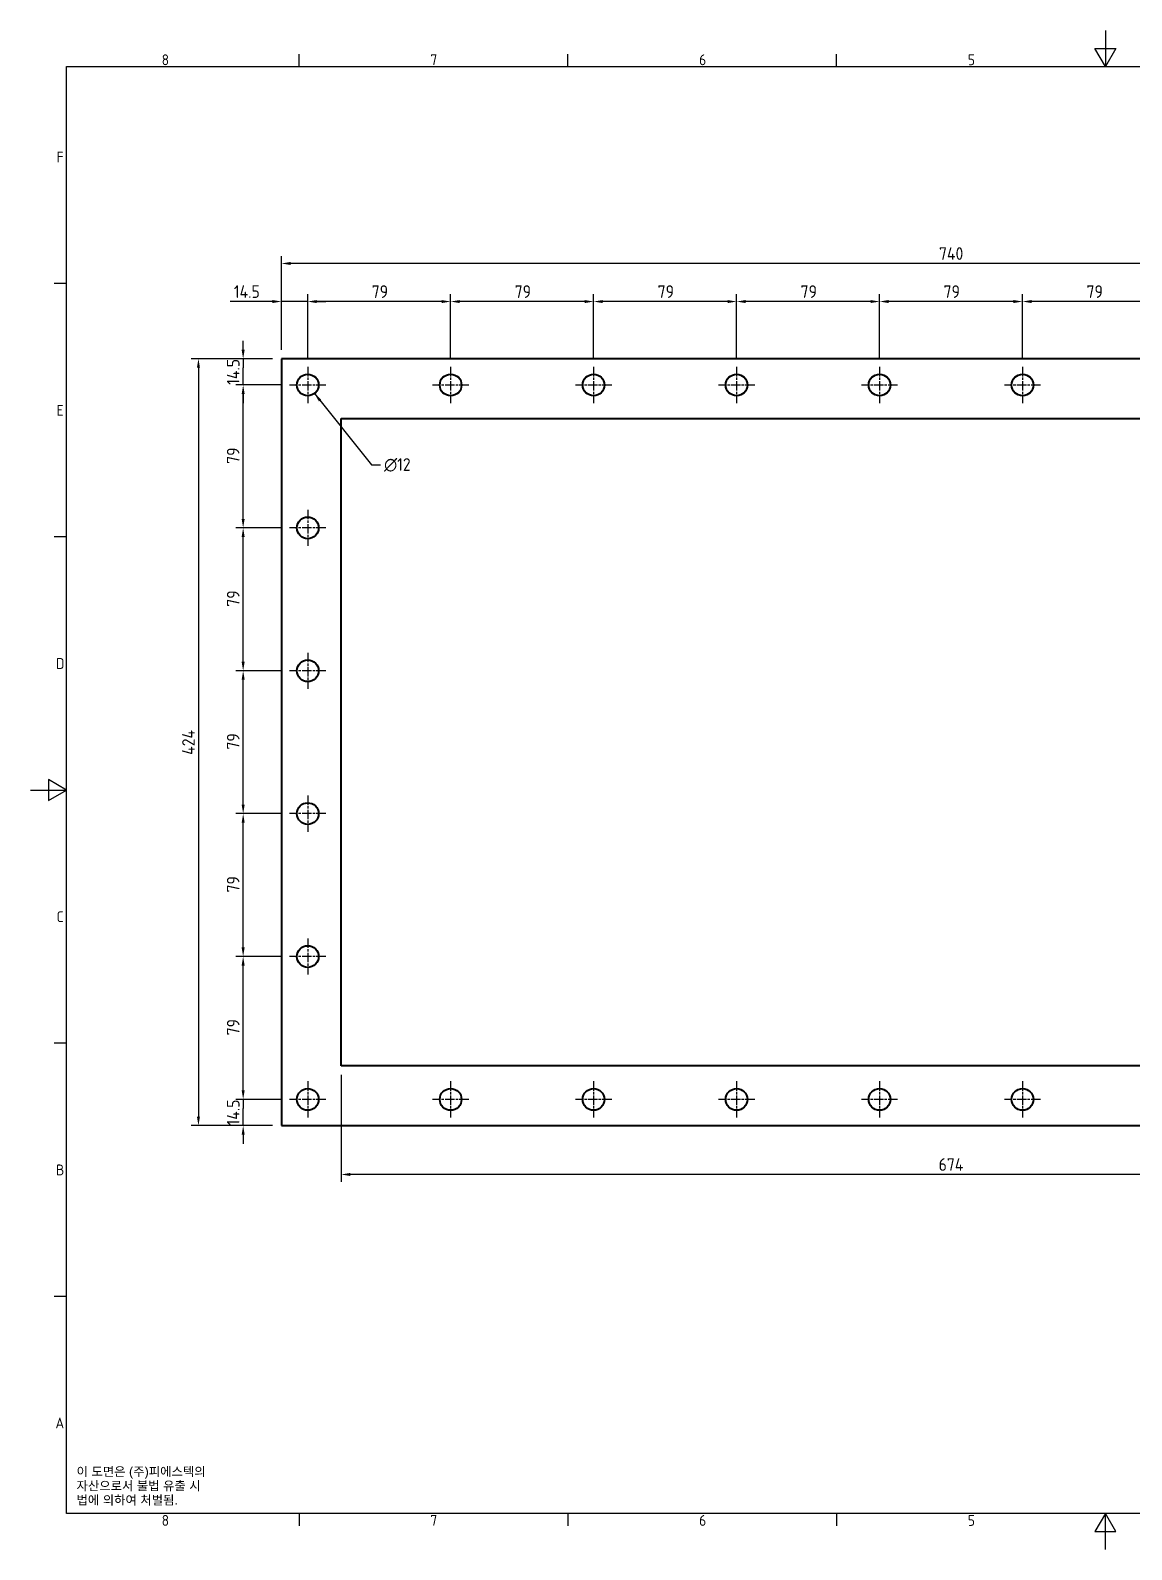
# Model space of a CAD drawing. Header units: millimetres. Extents: x 0 to 1188, y 0 to 840.
# Drawn here: x 0 to 609, y 0 to 840 of the extents above; entities that cross this region are included whole.
import ezdxf

# ---------------------------------------------------------------- set-up
doc = ezdxf.new("R2010")
doc.units = ezdxf.units.MM
doc.header["$LTSCALE"] = 2
doc.linetypes.add('CHAIN', pattern=[0.3543, 0.2362, -0.0295, 0.0591, -0.0295])
doc.layers.get('0').update_dxf_attribs({"color": 3, "lineweight": 25})
for name, color, linetype, lineweight in [('가시적인 것(ISO)', 3, 'Continuous', 40), ('경계(ISO)', 7, 'Continuous', 25), ('기호(ISO)', 5, 'Continuous', 25), ('중심 표식(ISO)', 1, 'Continuous', 25), ('치수(ISO)', 2, 'Continuous', 25)]:
    doc.layers.add(name, color=color, linetype=linetype, lineweight=lineweight)
doc.styles.add('문자 텍스트_M2B', font='isocp.shx')
doc.styles.add('문자 텍스트_PSTEK_POSCO', font='isocp.shx')
doc.styles.add('치수 텍스트_PSTEK_POSCO', font='isocp.shx')
doc.dimstyles.new('치수_PSTEK_POSCO', dxfattribs={"dimscale": 2, "dimtxt": 3.5, "dimasz": 2.5, "dimexe": 2, "dimexo": 2.5, "dimgap": 1, "dimtad": 1, "dimrnd": 1e-08, "dimdsep": 46, "dimtxsty": '치수 텍스트_PSTEK_POSCO', "dimcen": 0.09, "dimdle": 10, "dimclrd": 7, "dimclre": 7, "dimclrt": 2, "dimadec": 1, "dimazin": 2, "dimtfac": 1, "dimtmove": 0, "dimatfit": 3, "dimfxl": 0, "dimtolj": 1, "dimlwd": -1, "dimlwe": -1, "dimarcsym": 0})
doc.dimstyles.new('치수_PSTEK_POSCO$7', dxfattribs={"dimscale": 2, "dimtxt": 3.5, "dimasz": 2.5, "dimexe": 2, "dimexo": 2.5, "dimgap": 1, "dimtad": 1, "dimrnd": 1e-08, "dimdsep": 46, "dimtxsty": '치수 텍스트_PSTEK_POSCO', "dimcen": 0.09, "dimdle": 10, "dimclrd": 7, "dimclre": 7, "dimclrt": 2, "dimadec": 1, "dimazin": 2, "dimtfac": 1, "dimtmove": 0, "dimatfit": 3, "dimfxl": 0, "dimtolj": 1, "dimlwd": -1, "dimlwe": -1, "dimarcsym": 0})

# ---------------------------------------------------------------- blocks, each defined once
blk = doc.blocks.new('경계 Default Border')
at = {"layer": '경계(ISO)'}
for p, q in [((74.25, 410), (74.25, 413.4)), ((148.5, 410), (148.5, 413.4)), ((222.75, 410), (222.75, 413.4)), ((10, 350), (6.6, 350)), ((10, 280), (6.6, 280)), ((10, 140), (6.6, 140)), ((10, 70), (6.6, 70)), ((74.25, 10), (74.25, 6.6)), ((148.5, 10), (148.5, 6.6)), ((222.75, 10), (222.75, 6.6))]:
    blk.add_line(p, q, dxfattribs=at)
at = {"layer": '경계(ISO)', "flags": 128}
for points in [[(297, 420), (297, 410), (294.11, 415), (299.89, 415), (297, 410)], [(10, 10), (10, 410), (584, 410), (584, 10), (10, 10)], [(0, 210), (10, 210), (5, 212.89), (5, 207.11), (10, 210)], [(297, 0), (297, 10), (294.11, 5), (299.89, 5), (297, 10)]]:
    blk.add_lwpolyline(points, dxfattribs=at)
at = {"layer": '경계(ISO)', "color": 2, "char_height": 3, "attachment_point": 7, "style": '문자 텍스트_M2B'}
for s, insert in [('8', (36.27, 410.37)), ('7', (110.52, 410.39)), ('6', (184.77, 410.37)), ('5', (259.02, 410.37)), ('F', (7.24, 383.5)), ('E', (7.24, 313.47)), ('D', (7.08, 243.47)), ('C', (7.24, 173.47)), ('B', (7.08, 103.47)), ('A', (6.91, 33.49)), ('8', (36.27, 6.57)), ('7', (110.52, 6.59)), ('6', (184.77, 6.57)), ('5', (259.02, 6.57))]:
    blk.add_mtext(s, dxfattribs=dict(at, insert=insert))
blk = doc.blocks.new('*D23')
at = {"layer": 'Defpoints', "color": 0, "transparency": 16777216}
for p in [(138.73, 711.11), (138.73, 658.43), (878.73, 658.43)]:
    blk.add_point(p, dxfattribs=at)
at = {"layer": '치수(ISO)', "color": 7, "transparency": 16777216}
for p, q in [((138.73, 663.43), (138.73, 715.11)), ((878.73, 663.43), (878.73, 715.11)), ((873.73, 711.11), (143.73, 711.11))]:
    blk.add_line(p, q, dxfattribs=at)
for points in [[(143.73, 711.94), (143.73, 710.28), (138.73, 711.11)], [(873.73, 711.94), (873.73, 710.28), (878.73, 711.11)]]:
    blk.add_solid(points, dxfattribs=at)
at = {"layer": '치수(ISO)', "color": 2, "transparency": 16777216, "insert": (502.08, 716.61), "char_height": 7, "attachment_point": 4, "style": '치수 텍스트_PSTEK_POSCO'}
blk.add_mtext('\\A1;740', dxfattribs=at)
blk = doc.blocks.new('*D24')
at = {"layer": 'Defpoints', "color": 0, "transparency": 16777216}
for p in [(138.73, 658.43), (92.85, 234.43), (138.73, 234.43)]:
    blk.add_point(p, dxfattribs=at)
at = {"layer": '치수(ISO)', "color": 7, "transparency": 16777216}
for p, q in [((133.73, 658.43), (88.85, 658.43)), ((92.85, 653.43), (92.85, 239.43)), ((133.73, 234.43), (88.85, 234.43))]:
    blk.add_line(p, q, dxfattribs=at)
for points in [[(92.02, 653.43), (93.69, 653.43), (92.85, 658.43)], [(92.02, 239.43), (93.69, 239.43), (92.85, 234.43)]]:
    blk.add_solid(points, dxfattribs=at)
at = {"layer": '치수(ISO)', "color": 2, "transparency": 16777216, "insert": (87.35, 439.43), "char_height": 7, "attachment_point": 4, "rotation": 90, "style": '치수 텍스트_PSTEK_POSCO'}
blk.add_mtext('\\A1;424', dxfattribs=at)
blk = doc.blocks.new('*D25')
at = {"layer": 'Defpoints', "color": 0, "transparency": 16777216}
for p in [(117.56, 658.43), (138.73, 658.43), (143.23, 643.93)]:
    blk.add_point(p, dxfattribs=at)
at = {"layer": '치수(ISO)', "color": 7, "transparency": 16777216}
for p, q in [((117.56, 663.43), (117.56, 668.43)), ((133.73, 658.43), (113.56, 658.43)), ((117.56, 658.43), (117.56, 653.43)), ((117.56, 648.93), (117.56, 653.43)), ((117.56, 643.93), (117.56, 648.93)), ((138.23, 643.93), (113.56, 643.93)), ((117.56, 638.93), (117.56, 633.93))]:
    blk.add_line(p, q, dxfattribs=at)
for points in [[(116.73, 663.43), (118.4, 663.43), (117.56, 658.43)], [(116.73, 638.93), (118.4, 638.93), (117.56, 643.93)]]:
    blk.add_solid(points, dxfattribs=at)
at = {"layer": '치수(ISO)', "color": 2, "transparency": 16777216, "insert": (112.06, 644.03), "char_height": 7, "attachment_point": 4, "rotation": 90, "style": '치수 텍스트_PSTEK_POSCO'}
blk.add_mtext('\\A1;14.5', dxfattribs=at)
blk = doc.blocks.new('*D26')
at = {"layer": 'Defpoints', "color": 0, "transparency": 16777216}
for p in [(117.56, 643.93), (143.23, 643.93), (143.23, 564.93)]:
    blk.add_point(p, dxfattribs=at)
at = {"layer": '치수(ISO)', "color": 7, "transparency": 16777216}
for p, q in [((138.23, 643.93), (113.56, 643.93)), ((117.56, 569.93), (117.56, 638.93)), ((138.23, 564.93), (113.56, 564.93))]:
    blk.add_line(p, q, dxfattribs=at)
for points in [[(116.73, 638.93), (118.4, 638.93), (117.56, 643.93)], [(116.73, 569.93), (118.4, 569.93), (117.56, 564.93)]]:
    blk.add_solid(points, dxfattribs=at)
at = {"layer": '치수(ISO)', "color": 2, "transparency": 16777216, "insert": (112.06, 600.35), "char_height": 7, "attachment_point": 4, "rotation": 90, "style": '치수 텍스트_PSTEK_POSCO'}
blk.add_mtext('\\A1;79', dxfattribs=at)
blk = doc.blocks.new('*D27')
at = {"layer": 'Defpoints', "color": 0, "transparency": 16777216}
for p in [(117.56, 564.93), (143.23, 564.93), (143.23, 485.93)]:
    blk.add_point(p, dxfattribs=at)
at = {"layer": '치수(ISO)', "color": 7, "transparency": 16777216}
for p, q in [((138.23, 564.93), (113.56, 564.93)), ((117.56, 490.93), (117.56, 559.93)), ((138.23, 485.93), (113.56, 485.93))]:
    blk.add_line(p, q, dxfattribs=at)
for points in [[(116.73, 559.93), (118.4, 559.93), (117.56, 564.93)], [(116.73, 490.93), (118.4, 490.93), (117.56, 485.93)]]:
    blk.add_solid(points, dxfattribs=at)
at = {"layer": '치수(ISO)', "color": 2, "transparency": 16777216, "insert": (112.06, 521.35), "char_height": 7, "attachment_point": 4, "rotation": 90, "style": '치수 텍스트_PSTEK_POSCO'}
blk.add_mtext('\\A1;79', dxfattribs=at)
blk = doc.blocks.new('*D28')
at = {"layer": 'Defpoints', "color": 0, "transparency": 16777216}
for p in [(117.56, 485.93), (143.23, 485.93), (143.23, 406.93)]:
    blk.add_point(p, dxfattribs=at)
at = {"layer": '치수(ISO)', "color": 7, "transparency": 16777216}
for p, q in [((138.23, 485.93), (113.56, 485.93)), ((117.56, 411.93), (117.56, 480.93)), ((138.23, 406.93), (113.56, 406.93))]:
    blk.add_line(p, q, dxfattribs=at)
for points in [[(116.73, 480.93), (118.4, 480.93), (117.56, 485.93)], [(116.73, 411.93), (118.4, 411.93), (117.56, 406.93)]]:
    blk.add_solid(points, dxfattribs=at)
at = {"layer": '치수(ISO)', "color": 2, "transparency": 16777216, "insert": (112.06, 442.35), "char_height": 7, "attachment_point": 4, "rotation": 90, "style": '치수 텍스트_PSTEK_POSCO'}
blk.add_mtext('\\A1;79', dxfattribs=at)
blk = doc.blocks.new('*D29')
at = {"layer": 'Defpoints', "color": 0, "transparency": 16777216}
for p in [(117.56, 406.93), (143.23, 406.93), (143.23, 327.93)]:
    blk.add_point(p, dxfattribs=at)
at = {"layer": '치수(ISO)', "color": 7, "transparency": 16777216}
for p, q in [((138.23, 406.93), (113.56, 406.93)), ((117.56, 332.93), (117.56, 401.93)), ((138.23, 327.93), (113.56, 327.93))]:
    blk.add_line(p, q, dxfattribs=at)
for points in [[(116.73, 401.93), (118.4, 401.93), (117.56, 406.93)], [(116.73, 332.93), (118.4, 332.93), (117.56, 327.93)]]:
    blk.add_solid(points, dxfattribs=at)
at = {"layer": '치수(ISO)', "color": 2, "transparency": 16777216, "insert": (112.06, 363.35), "char_height": 7, "attachment_point": 4, "rotation": 90, "style": '치수 텍스트_PSTEK_POSCO'}
blk.add_mtext('\\A1;79', dxfattribs=at)
blk = doc.blocks.new('*D30')
at = {"layer": 'Defpoints', "color": 0, "transparency": 16777216}
for p in [(117.56, 327.93), (143.23, 327.93), (143.23, 248.93)]:
    blk.add_point(p, dxfattribs=at)
at = {"layer": '치수(ISO)', "color": 7, "transparency": 16777216}
for p, q in [((138.23, 327.93), (113.56, 327.93)), ((117.56, 253.93), (117.56, 322.93)), ((138.23, 248.93), (113.56, 248.93))]:
    blk.add_line(p, q, dxfattribs=at)
for points in [[(116.73, 322.93), (118.4, 322.93), (117.56, 327.93)], [(116.73, 253.93), (118.4, 253.93), (117.56, 248.93)]]:
    blk.add_solid(points, dxfattribs=at)
at = {"layer": '치수(ISO)', "color": 2, "transparency": 16777216, "insert": (112.06, 284.35), "char_height": 7, "attachment_point": 4, "rotation": 90, "style": '치수 텍스트_PSTEK_POSCO'}
blk.add_mtext('\\A1;79', dxfattribs=at)
blk = doc.blocks.new('*D31')
at = {"layer": 'Defpoints', "color": 0, "transparency": 16777216}
for p in [(117.56, 248.93), (143.23, 248.93), (138.73, 234.43)]:
    blk.add_point(p, dxfattribs=at)
at = {"layer": '치수(ISO)', "color": 7, "transparency": 16777216}
for p, q in [((117.56, 253.93), (117.56, 258.93)), ((138.23, 248.93), (113.56, 248.93)), ((117.56, 248.93), (117.56, 243.93)), ((117.56, 239.43), (117.56, 243.93)), ((117.56, 234.43), (117.56, 239.43)), ((133.73, 234.43), (113.56, 234.43)), ((117.56, 229.43), (117.56, 224.43))]:
    blk.add_line(p, q, dxfattribs=at)
for points in [[(116.73, 253.93), (118.4, 253.93), (117.56, 248.93)], [(116.73, 229.43), (118.4, 229.43), (117.56, 234.43)]]:
    blk.add_solid(points, dxfattribs=at)
at = {"layer": '치수(ISO)', "color": 2, "transparency": 16777216, "insert": (112.06, 234.53), "char_height": 7, "attachment_point": 4, "rotation": 90, "style": '치수 텍스트_PSTEK_POSCO'}
blk.add_mtext('\\A1;14.5', dxfattribs=at)
blk = doc.blocks.new('*D33')
at = {"layer": 'Defpoints', "color": 0, "transparency": 16777216}
for p in [(171.73, 267.43), (845.73, 267.43), (171.73, 207.43)]:
    blk.add_point(p, dxfattribs=at)
at = {"layer": '치수(ISO)', "color": 7, "transparency": 16777216}
for p, q in [((171.73, 262.43), (171.73, 203.43)), ((845.73, 262.43), (845.73, 203.43)), ((840.73, 207.43), (176.73, 207.43))]:
    blk.add_line(p, q, dxfattribs=at)
for points in [[(176.73, 208.26), (176.73, 206.6), (171.73, 207.43)], [(840.73, 208.26), (840.73, 206.6), (845.73, 207.43)]]:
    blk.add_solid(points, dxfattribs=at)
at = {"layer": '치수(ISO)', "color": 2, "transparency": 16777216, "insert": (501.87, 212.93), "char_height": 7, "attachment_point": 4, "style": '치수 텍스트_PSTEK_POSCO'}
blk.add_mtext('\\A1;674', dxfattribs=at)
blk = doc.blocks.new('*D34')
at = {"layer": 'Defpoints', "color": 0, "transparency": 16777216}
for p in [(138.73, 690.07), (138.73, 658.43), (153.23, 653.93)]:
    blk.add_point(p, dxfattribs=at)
at = {"layer": '치수(ISO)', "color": 7, "transparency": 16777216}
for p, q in [((133.73, 690.07), (110.44, 690.07)), ((138.73, 663.43), (138.73, 694.07)), ((153.23, 690.07), (138.73, 690.07)), ((153.23, 658.93), (153.23, 694.07)), ((158.23, 690.07), (163.23, 690.07))]:
    blk.add_line(p, q, dxfattribs=at)
for points in [[(133.73, 690.91), (133.73, 689.24), (138.73, 690.07)], [(158.23, 690.91), (158.23, 689.24), (153.23, 690.07)]]:
    blk.add_solid(points, dxfattribs=at)
at = {"layer": '치수(ISO)', "color": 2, "transparency": 16777216, "insert": (112.44, 695.57), "char_height": 7, "attachment_point": 4, "style": '치수 텍스트_PSTEK_POSCO'}
blk.add_mtext('\\A1;14.5', dxfattribs=at)
blk = doc.blocks.new('*D35')
at = {"layer": 'Defpoints', "color": 0, "transparency": 16777216}
for p in [(153.23, 690.07), (153.23, 653.93), (232.23, 653.93)]:
    blk.add_point(p, dxfattribs=at)
at = {"layer": '치수(ISO)', "color": 7, "transparency": 16777216}
for p, q in [((153.23, 658.93), (153.23, 694.07)), ((227.23, 690.07), (158.23, 690.07)), ((232.23, 658.93), (232.23, 694.07))]:
    blk.add_line(p, q, dxfattribs=at)
for points in [[(158.23, 690.91), (158.23, 689.24), (153.23, 690.07)], [(227.23, 690.91), (227.23, 689.24), (232.23, 690.07)]]:
    blk.add_solid(points, dxfattribs=at)
at = {"layer": '치수(ISO)', "color": 2, "transparency": 16777216, "insert": (188.61, 695.57), "char_height": 7, "attachment_point": 4, "style": '치수 텍스트_PSTEK_POSCO'}
blk.add_mtext('\\A1;79', dxfattribs=at)
blk = doc.blocks.new('*D36')
at = {"layer": 'Defpoints', "color": 0, "transparency": 16777216}
for p in [(232.23, 690.07), (232.23, 653.93), (311.23, 653.93)]:
    blk.add_point(p, dxfattribs=at)
at = {"layer": '치수(ISO)', "color": 7, "transparency": 16777216}
for p, q in [((232.23, 658.93), (232.23, 694.07)), ((306.23, 690.07), (237.23, 690.07)), ((311.23, 658.93), (311.23, 694.07))]:
    blk.add_line(p, q, dxfattribs=at)
for points in [[(237.23, 690.91), (237.23, 689.24), (232.23, 690.07)], [(306.23, 690.91), (306.23, 689.24), (311.23, 690.07)]]:
    blk.add_solid(points, dxfattribs=at)
at = {"layer": '치수(ISO)', "color": 2, "transparency": 16777216, "insert": (267.61, 695.57), "char_height": 7, "attachment_point": 4, "style": '치수 텍스트_PSTEK_POSCO'}
blk.add_mtext('\\A1;79', dxfattribs=at)
blk = doc.blocks.new('*D37')
at = {"layer": 'Defpoints', "color": 0, "transparency": 16777216}
for p in [(311.23, 690.07), (311.23, 653.93), (390.23, 653.93)]:
    blk.add_point(p, dxfattribs=at)
at = {"layer": '치수(ISO)', "color": 7, "transparency": 16777216}
for p, q in [((311.23, 658.93), (311.23, 694.07)), ((385.23, 690.07), (316.23, 690.07)), ((390.23, 658.93), (390.23, 694.07))]:
    blk.add_line(p, q, dxfattribs=at)
for points in [[(316.23, 690.91), (316.23, 689.24), (311.23, 690.07)], [(385.23, 690.91), (385.23, 689.24), (390.23, 690.07)]]:
    blk.add_solid(points, dxfattribs=at)
at = {"layer": '치수(ISO)', "color": 2, "transparency": 16777216, "insert": (346.61, 695.57), "char_height": 7, "attachment_point": 4, "style": '치수 텍스트_PSTEK_POSCO'}
blk.add_mtext('\\A1;79', dxfattribs=at)
blk = doc.blocks.new('*D38')
at = {"layer": 'Defpoints', "color": 0, "transparency": 16777216}
for p in [(390.23, 690.07), (390.23, 653.93), (469.23, 653.93)]:
    blk.add_point(p, dxfattribs=at)
at = {"layer": '치수(ISO)', "color": 7, "transparency": 16777216}
for p, q in [((390.23, 658.93), (390.23, 694.07)), ((464.23, 690.07), (395.23, 690.07)), ((469.23, 658.93), (469.23, 694.07))]:
    blk.add_line(p, q, dxfattribs=at)
for points in [[(395.23, 690.91), (395.23, 689.24), (390.23, 690.07)], [(464.23, 690.91), (464.23, 689.24), (469.23, 690.07)]]:
    blk.add_solid(points, dxfattribs=at)
at = {"layer": '치수(ISO)', "color": 2, "transparency": 16777216, "insert": (425.61, 695.57), "char_height": 7, "attachment_point": 4, "style": '치수 텍스트_PSTEK_POSCO'}
blk.add_mtext('\\A1;79', dxfattribs=at)
blk = doc.blocks.new('*D39')
at = {"layer": 'Defpoints', "color": 0, "transparency": 16777216}
for p in [(469.23, 690.07), (469.23, 653.93), (548.23, 653.93)]:
    blk.add_point(p, dxfattribs=at)
at = {"layer": '치수(ISO)', "color": 7, "transparency": 16777216}
for p, q in [((469.23, 658.93), (469.23, 694.07)), ((543.23, 690.07), (474.23, 690.07)), ((548.23, 658.93), (548.23, 694.07))]:
    blk.add_line(p, q, dxfattribs=at)
for points in [[(474.23, 690.91), (474.23, 689.24), (469.23, 690.07)], [(543.23, 690.91), (543.23, 689.24), (548.23, 690.07)]]:
    blk.add_solid(points, dxfattribs=at)
at = {"layer": '치수(ISO)', "color": 2, "transparency": 16777216, "insert": (504.61, 695.57), "char_height": 7, "attachment_point": 4, "style": '치수 텍스트_PSTEK_POSCO'}
blk.add_mtext('\\A1;79', dxfattribs=at)
blk = doc.blocks.new('*D40')
at = {"layer": 'Defpoints', "color": 0, "transparency": 16777216}
for p in [(548.23, 690.07), (548.23, 653.93), (627.23, 653.93)]:
    blk.add_point(p, dxfattribs=at)
at = {"layer": '치수(ISO)', "color": 7, "transparency": 16777216}
for p, q in [((548.23, 658.93), (548.23, 694.07)), ((622.23, 690.07), (553.23, 690.07)), ((627.23, 658.93), (627.23, 694.07))]:
    blk.add_line(p, q, dxfattribs=at)
for points in [[(553.23, 690.91), (553.23, 689.24), (548.23, 690.07)], [(622.23, 690.91), (622.23, 689.24), (627.23, 690.07)]]:
    blk.add_solid(points, dxfattribs=at)
at = {"layer": '치수(ISO)', "color": 2, "transparency": 16777216, "insert": (583.61, 695.57), "char_height": 7, "attachment_point": 4, "style": '치수 텍스트_PSTEK_POSCO'}
blk.add_mtext('\\A1;79', dxfattribs=at)

msp = doc.modelspace()

# ---------------------------------------------------------------- linework, layer by layer
at = {"layer": '가시적인 것(ISO)'}
for p, q in [((138.73, 658.429), (138.73, 234.429)), ((878.73, 658.429), (138.73, 658.429)), ((171.73, 267.429), (171.73, 625.429)), ((171.73, 625.429), (845.73, 625.429)), ((845.73, 267.429), (171.73, 267.429)), ((138.73, 234.429), (878.73, 234.429))]:
    msp.add_line(p, q, dxfattribs=at)
for centre in [(153.23, 643.929), (232.23, 643.929), (311.23, 643.929), (390.23, 643.929), (469.23, 643.929), (548.23, 643.929), (153.23, 564.929), (153.23, 485.929), (153.23, 406.929), (153.23, 327.929), (153.23, 248.929), (232.23, 248.929), (311.23, 248.929), (390.23, 248.929), (469.23, 248.929), (548.23, 248.929)]:
    msp.add_circle(centre, 6, dxfattribs=at)
at = {"layer": '중심 표식(ISO)', "linetype": 'CHAIN', "ltscale": 11.111974}
for p, q in [((153.23, 653.929), (153.23, 633.929)), ((232.23, 653.929), (232.23, 633.929)), ((311.23, 653.929), (311.23, 633.929)), ((390.23, 653.929), (390.23, 633.929)), ((469.23, 653.929), (469.23, 633.929)), ((548.23, 653.929), (548.23, 633.929)), ((163.23, 643.929), (143.23, 643.929)), ((242.23, 643.929), (222.23, 643.929)), ((321.23, 643.929), (301.23, 643.929)), ((400.23, 643.929), (380.23, 643.929)), ((479.23, 643.929), (459.23, 643.929)), ((558.23, 643.929), (538.23, 643.929)), ((153.23, 574.929), (153.23, 554.929)), ((163.23, 564.929), (143.23, 564.929)), ((153.23, 495.929), (153.23, 475.929)), ((163.23, 485.929), (143.23, 485.929)), ((153.23, 416.929), (153.23, 396.929)), ((163.23, 406.929), (143.23, 406.929)), ((153.23, 337.929), (153.23, 317.929)), ((163.23, 327.929), (143.23, 327.929)), ((153.23, 258.929), (153.23, 238.929)), ((232.23, 258.929), (232.23, 238.929)), ((311.23, 258.929), (311.23, 238.929)), ((390.23, 258.929), (390.23, 238.929)), ((469.23, 258.929), (469.23, 238.929)), ((548.23, 258.929), (548.23, 238.929)), ((163.23, 248.929), (143.23, 248.929)), ((242.23, 248.929), (222.23, 248.929)), ((321.23, 248.929), (301.23, 248.929)), ((400.23, 248.929), (380.23, 248.929)), ((479.23, 248.929), (459.23, 248.929)), ((558.23, 248.929), (538.23, 248.929))]:
    msp.add_line(p, q, dxfattribs=at)

# ---------------------------------------------------------------- block references
at = {"xscale": 2, "yscale": 2, "zscale": 2}
msp.add_blockref('경계 Default Border', (0, 0), dxfattribs=at)

# ---------------------------------------------------------------- texts
at = {"layer": '기호(ISO)', "color": 2, "attachment_point": 4}
for s, insert, char_height, width, line_spacing_factor, style in [('{\\fAIGDT|b0|i0;\\H7.0000;n\\fisocp|b0|i0;\\H7.0000;12}', (195.429, 599.725), 7, 17.35252, 0.6125, '치수 텍스트_PSTEK_POSCO'), ('{\\fArial|b0|i0;\\H5.0000;이 도면은 (주)피에스텍의\\P자산으로서 불법 유출 시 \\P법에 의하여 처벌됨.}', (25.51, 35.029), 5, 78.61221, 0.944221, '문자 텍스트_PSTEK_POSCO')]:
    msp.add_mtext(s, dxfattribs=dict(at, insert=insert, char_height=char_height, width=width, line_spacing_factor=line_spacing_factor, style=style))

# ---------------------------------------------------------------- dimensions: what is measured, and where the dimension line sits
at = {"layer": '치수(ISO)', "color": 7}
for base, p1, p2, angle, override, picture, middle in [((138.73, 711.11), (878.73, 658.429), (138.73, 658.429), 180, {"dimdec": 2, "dimtp": 0, "dimtm": 0, "dimtdec": 2, "dimtofl": 0, "dimatfit": 1}, '*D23', (508.73, 711.11)), ((117.565, 658.429), (143.23, 643.929), (138.73, 658.429), 90, {"dimdec": 2, "dimtp": 0, "dimtm": 0, "dimtdec": 2, "dimtofl": 0}, '*D25', (117.565, 651.179)), ((92.852, 234.429), (138.73, 658.429), (138.73, 234.429), 90, {"dimdec": 2, "dimtp": 0, "dimtm": 0, "dimtdec": 2, "dimtofl": 0, "dimatfit": 1}, '*D24', (92.852, 446.429)), ((117.565, 643.929), (143.23, 564.929), (143.23, 643.929), 90, {"dimdec": 2, "dimtp": 0, "dimtm": 0, "dimtdec": 2, "dimtofl": 0, "dimatfit": 1}, '*D26', (117.565, 604.449)), ((117.565, 564.929), (143.23, 485.929), (143.23, 564.929), 90, {"dimdec": 2, "dimtp": 0, "dimtm": 0, "dimtdec": 2, "dimtofl": 0, "dimatfit": 1}, '*D27', (117.565, 525.449)), ((117.565, 485.929), (143.23, 406.929), (143.23, 485.929), 90, {"dimdec": 2, "dimtp": 0, "dimtm": 0, "dimtdec": 2, "dimtofl": 0, "dimatfit": 1}, '*D28', (117.565, 446.449)), ((117.565, 406.929), (143.23, 327.929), (143.23, 406.929), 90, {"dimdec": 2, "dimtp": 0, "dimtm": 0, "dimtdec": 2, "dimtofl": 0, "dimatfit": 1}, '*D29', (117.565, 367.449)), ((117.565, 327.929), (143.23, 248.929), (143.23, 327.929), 90, {"dimdec": 2, "dimtp": 0, "dimtm": 0, "dimtdec": 2, "dimtofl": 0, "dimatfit": 1}, '*D30', (117.565, 288.449)), ((171.73, 207.429), (845.73, 267.429), (171.73, 267.429), 180, {"dimdec": 2, "dimtp": 0, "dimtm": 0, "dimtdec": 2, "dimtofl": 0, "dimatfit": 1}, '*D33', (508.73, 207.429)), ((117.565, 248.929), (138.73, 234.429), (143.23, 248.929), 90, {"dimdec": 2, "dimtp": 0, "dimtm": 0, "dimtdec": 2, "dimtofl": 0}, '*D31', (117.565, 241.679))]:
    dim = msp.add_linear_dim(base=base, p1=p1, p2=p2, angle=angle, dimstyle='치수_PSTEK_POSCO', override=override, dxfattribs=at)
    dim.commit()
    dim.dimension.update_dxf_attribs({"geometry": picture, "text_midpoint": middle, "dimtype": 160})
for base, p1, p2, override, picture, middle in [((138.73, 690.074), (153.23, 653.929), (138.73, 658.429), {"dimdec": 2, "dimtp": 0, "dimtm": 0, "dimtdec": 2, "dimtofl": 1, "dimatfit": 1}, '*D34', (119.585, 690.074)), ((153.23, 690.074), (232.23, 653.929), (153.23, 653.929), {"dimdec": 2, "dimtp": 0, "dimtm": 0, "dimtdec": 2, "dimtofl": 0, "dimatfit": 1}, '*D35', (192.71, 690.074)), ((232.23, 690.074), (311.23, 653.929), (232.23, 653.929), {"dimdec": 2, "dimtp": 0, "dimtm": 0, "dimtdec": 2, "dimtofl": 0, "dimatfit": 1}, '*D36', (271.71, 690.074)), ((311.23, 690.074), (390.23, 653.929), (311.23, 653.929), {"dimdec": 2, "dimtp": 0, "dimtm": 0, "dimtdec": 2, "dimtofl": 0, "dimatfit": 1}, '*D37', (350.71, 690.074)), ((390.23, 690.074), (469.23, 653.929), (390.23, 653.929), {"dimdec": 2, "dimtp": 0, "dimtm": 0, "dimtdec": 2, "dimtofl": 0, "dimatfit": 1}, '*D38', (429.71, 690.074)), ((469.23, 690.074), (548.23, 653.929), (469.23, 653.929), {"dimdec": 2, "dimtp": 0, "dimtm": 0, "dimtdec": 2, "dimtofl": 0, "dimatfit": 1}, '*D39', (508.71, 690.074)), ((548.23, 690.074), (627.23, 653.929), (548.23, 653.929), {"dimdec": 2, "dimtp": 0, "dimtm": 0, "dimtdec": 2, "dimtofl": 0, "dimatfit": 1}, '*D40', (587.71, 690.074))]:
    dim = msp.add_linear_dim(base=base, p1=p1, p2=p2, dimstyle='치수_PSTEK_POSCO', override=override, dxfattribs=at)
    dim.commit()
    dim.dimension.update_dxf_attribs({"geometry": picture, "text_midpoint": middle, "dimtype": 160})

# ---------------------------------------------------------------- leaders
at = {"layer": '기호(ISO)', "color": 7, "annotation_type": 0, "has_hookline": 1, "hookline_direction": 0, "text_width": 15.753}
msp.add_leader([(156.956, 639.226), (188.429, 599.725), (193.429, 599.725)], dimstyle='치수_PSTEK_POSCO$7', override={"dimtad": 0}, dxfattribs=at)

doc.saveas('drawing.dxf')
